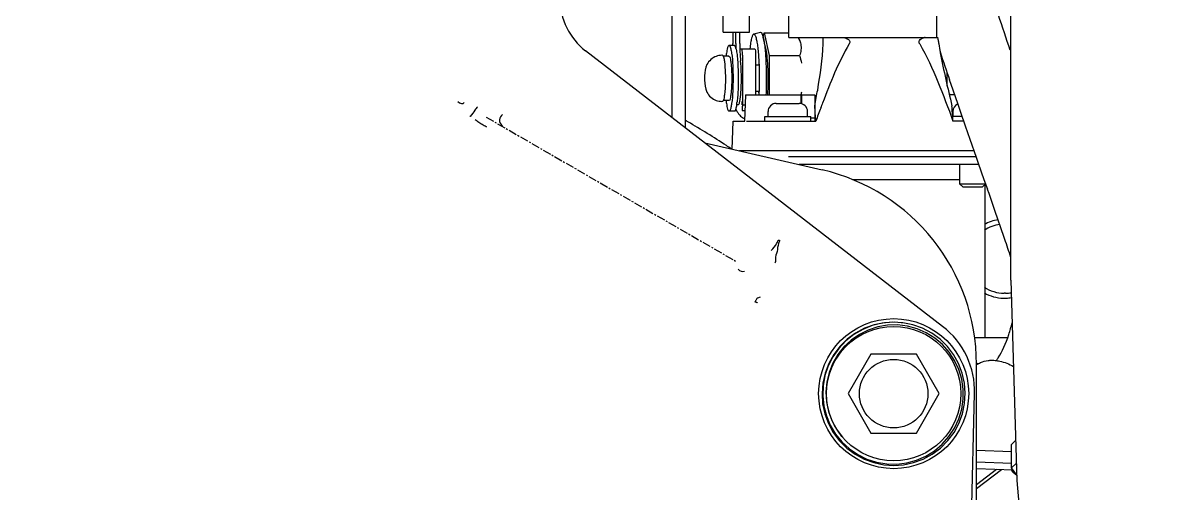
# Model space of a CAD drawing. Header units: metres. Extents: x 27859 to 32645, y 1492 to 8791.
# Drawn here: x 30200.7 to 30376.5, y 4877.4 to 4948.8 of the extents above; entities that cross this region are included whole.
import ezdxf

# ---------------------------------------------------------------- set-up
doc = ezdxf.new("R2010")
doc.units = ezdxf.units.M
doc.linetypes.add('CENTER', pattern=[2, 1.25, -0.25, 0.25, -0.25])
doc.layers.add('E-EQPT', color=190, linetype='Continuous')
doc.layers.add('E-HAT', color=253, linetype='CENTER', lineweight=15)

# ---------------------------------------------------------------- blocks, each defined once
blk = doc.blocks.new('EDG')
at = {"color": 0, "linetype": 'Continuous'}
for p, q in [((527.58, 2713.64, 1), (524.99, 2614.82, 1)), ((518.57, 2627.99, 1), (515.7, 2663.17, 1)), ((524.71, 2645.32, 1), (524.71, 2610.32, 1)), ((520.9, 2626.38, 1), (524.71, 2629.26, 1)), ((519.49, 2597.58, 1), (518.57, 2627.99, 1)), ((521.67, 2626.35, 1), (524.71, 2628.65, 1)), ((518.6, 2627.21, 1), (519.4, 2626.09, 1)), ((518.74, 2627.1, 1), (518.65, 2627.13, 1)), ((519.4, 2626.09, 1), (518.65, 2625.37, 1)), ((518.81, 2627.05, 1), (518.74, 2627.1, 1)), ((518.81, 2627.05, 1), (519.15, 2626.78, 1)), ((519.15, 2626.44, 1), (524.71, 2626.23, 1)), ((519.4, 2626.09, 1), (519.4, 2622.55, 1)), ((535.81, 2625.62, 1), (534.28, 2625.3, 1)), ((537.29, 2625.72, 1), (535.81, 2625.62, 1)), ((538.78, 2625.62, 1), (537.29, 2625.72, 1)), ((540.31, 2625.3, 1), (538.78, 2625.62, 1)), ((524.71, 2625.17, 1), (519.4, 2625.37, 1)), ((531.43, 2624.01, 1), (530.17, 2623.08, 1)), ((532.39, 2624.3, 1), (531.08, 2623.49, 1)), ((532.81, 2624.76, 1), (531.43, 2624.01, 1)), ((533.8, 2624.92, 1), (532.39, 2624.3, 1)), ((534.28, 2625.3, 1), (532.81, 2624.76, 1)), ((535.28, 2625.32, 1), (533.8, 2624.92, 1)), ((536.81, 2625.51, 1), (535.28, 2625.32, 1)), ((538.35, 2625.48, 1), (536.81, 2625.51, 1)), ((539.88, 2625.23, 1), (538.35, 2625.48, 1)), ((541.35, 2624.75, 1), (539.88, 2625.23, 1)), ((541.78, 2624.76, 1), (540.31, 2625.3, 1)), ((542.73, 2624.08, 1), (541.35, 2624.75, 1)), ((543.15, 2624.01, 1), (541.78, 2624.76, 1)), ((544.01, 2623.21, 1), (542.73, 2624.08, 1)), ((544.41, 2623.08, 1), (543.15, 2624.01, 1)), ((519.4, 2622.55, 1), (518.76, 2621.94, 1)), ((524.71, 2623.4, 1), (519.4, 2623.6, 1)), ((529.91, 2622.5, 1), (528.89, 2621.35, 1)), ((530.17, 2623.08, 1), (529.06, 2621.96, 1)), ((531.08, 2623.49, 1), (529.91, 2622.5, 1)), ((545.15, 2622.16, 1), (544.01, 2623.21, 1)), ((545.52, 2621.97, 1), (544.41, 2623.08, 1)), ((546.13, 2620.96, 1), (545.15, 2622.16, 1)), ((528.12, 2620.71, 1), (527.37, 2619.33, 1)), ((528.89, 2621.35, 1), (528.04, 2620.06, 1)), ((529.06, 2621.96, 1), (528.12, 2620.71, 1)), ((533.83, 2620.82, 1), (530.36, 2614.82, 1)), ((540.76, 2620.82, 1), (533.83, 2620.82, 1)), ((544.22, 2614.82, 1), (540.76, 2620.82, 1)), ((545.08, 2621.42, 1), (544.9, 2621.6, 1)), ((545.97, 2620.23, 1), (545.08, 2621.42, 1)), ((546.46, 2620.72, 1), (545.52, 2621.97, 1)), ((546.93, 2619.63, 1), (546.13, 2620.96, 1)), ((547.2, 2619.34, 1), (546.46, 2620.72, 1)), ((527.37, 2619.33, 1), (526.83, 2617.86, 1)), ((527.4, 2618.67, 1), (526.96, 2617.2, 1)), ((528.04, 2620.06, 1), (527.4, 2618.67, 1)), ((546.68, 2618.91, 1), (545.97, 2620.23, 1)), ((547.19, 2617.51, 1), (546.68, 2618.91, 1)), ((547.52, 2618.2, 1), (546.93, 2619.63, 1)), ((547.75, 2617.88, 1), (547.2, 2619.34, 1)), ((526.83, 2617.86, 1), (526.51, 2616.33, 1)), ((526.96, 2617.2, 1), (526.73, 2615.68, 1)), ((547.5, 2616.04, 1), (547.19, 2617.51, 1)), ((547.91, 2616.7, 1), (547.52, 2618.2, 1)), ((548.08, 2616.35, 1), (547.75, 2617.88, 1)), ((526.51, 2616.33, 1), (526.41, 2614.77, 1)), ((526.73, 2615.68, 1), (526.73, 2614.15, 1)), ((547.58, 2614.55, 1), (547.5, 2616.04, 1)), ((548.07, 2615.16, 1), (547.91, 2616.7, 1)), ((548.02, 2613.61, 1), (548.07, 2615.16, 1)), ((548.18, 2614.79, 1), (548.08, 2616.35, 1)), ((526.41, 2614.77, 1), (526.53, 2613.22, 1)), ((526.73, 2614.15, 1), (526.95, 2612.63, 1)), ((530.36, 2614.82, 1), (533.83, 2608.82, 1)), ((540.76, 2608.82, 1), (544.22, 2614.82, 1)), ((547.45, 2613.05, 1), (547.58, 2614.55, 1)), ((547.74, 2612.08, 1), (548.02, 2613.61, 1)), ((548.06, 2613.23, 1), (548.18, 2614.79, 1)), ((526.53, 2613.22, 1), (526.87, 2611.7, 1)), ((526.87, 2611.7, 1), (527.42, 2610.24, 1)), ((526.95, 2612.63, 1), (527.39, 2611.16, 1)), ((546.54, 2610.2, 1), (547.1, 2611.59, 1)), ((547.1, 2611.59, 1), (547.45, 2613.05, 1)), ((547.16, 2610.24, 1), (547.72, 2611.7, 1)), ((547.24, 2610.61, 1), (547.74, 2612.08, 1)), ((547.72, 2611.7, 1), (548.06, 2613.23, 1)), ((527.39, 2611.16, 1), (528.03, 2609.78, 1)), ((527.42, 2610.24, 1), (528.18, 2608.88, 1)), ((545.78, 2608.89, 1), (546.54, 2610.2, 1)), ((546.4, 2608.88, 1), (547.16, 2610.24, 1)), ((546.54, 2609.22, 1), (547.24, 2610.61, 1)), ((528.03, 2609.78, 1), (528.87, 2608.5, 1)), ((528.18, 2608.88, 1), (529.13, 2607.64, 1)), ((528.87, 2608.5, 1), (529.88, 2607.35, 1)), ((533.83, 2608.82, 1), (540.76, 2608.82, 1)), ((544.84, 2607.72, 1), (545.78, 2608.89, 1)), ((545.45, 2607.64, 1), (546.4, 2608.88, 1)), ((545.64, 2607.94, 1), (546.54, 2609.22, 1)), ((519.96, 2606.32, 1), (525.05, 2606.32, 1)), ((523.46, 2583.08, 1), (523.46, 2606.32, 1)), ((529.13, 2607.64, 1), (530.25, 2606.55, 1)), ((529.88, 2607.35, 1), (531.05, 2606.37, 1)), ((530.25, 2606.55, 1), (531.51, 2605.62, 1)), ((531.05, 2606.37, 1), (532.34, 2605.57, 1)), ((542.5, 2605.82, 1), (543.74, 2606.69, 1)), ((543.08, 2605.62, 1), (544.34, 2606.54, 1)), ((543.35, 2605.84, 1), (544.57, 2606.81, 1)), ((543.74, 2606.69, 1), (544.84, 2607.72, 1)), ((544.34, 2606.54, 1), (545.45, 2607.64, 1)), ((544.57, 2606.81, 1), (545.64, 2607.94, 1)), ((529.85, 2604.6, 1), (584.1, 2562.74, 1)), ((531.51, 2605.62, 1), (532.9, 2604.89, 1)), ((532.34, 2605.57, 1), (533.74, 2604.96, 1)), ((532.9, 2604.89, 1), (534.37, 2604.37, 1)), ((533.74, 2604.96, 1), (535.2, 2604.56, 1)), ((535.2, 2604.56, 1), (536.71, 2604.38, 1)), ((538.23, 2604.42, 1), (539.72, 2604.68, 1)), ((539.72, 2604.68, 1), (541.15, 2605.15, 1)), ((540.23, 2604.37, 1), (541.7, 2604.89, 1)), ((540.55, 2604.48, 1), (542, 2605.06, 1)), ((541.15, 2605.15, 1), (542.5, 2605.82, 1)), ((541.7, 2604.89, 1), (543.08, 2605.62, 1)), ((542, 2605.06, 1), (543.35, 2605.84, 1)), ((534.37, 2604.37, 1), (535.91, 2604.06, 1)), ((535.67, 2604.11, 1), (537.15, 2603.98, 1)), ((535.91, 2604.06, 1), (537.47, 2603.98, 1)), ((536.71, 2604.38, 1), (538.23, 2604.42, 1)), ((537.15, 2603.98, 1), (538.7, 2604.06, 1)), ((537.47, 2603.98, 1), (539.03, 2604.12, 1)), ((538.7, 2604.06, 1), (540.23, 2604.37, 1)), ((539.03, 2604.12, 1), (540.55, 2604.48, 1)), ((520.32, 2599.57, 1), (520.51, 2599.57, 1)), ((558.09, 2600.46, 1), (558.08, 2600.45, 1)), ((558.1, 2600.47, 1), (558.09, 2600.46, 1)), ((558.12, 2600.5, 1), (558.1, 2600.47, 1)), ((558.14, 2600.53, 1), (558.12, 2600.5, 1)), ((558.17, 2600.57, 1), (558.14, 2600.53, 1)), ((558.23, 2600.68, 1), (558.17, 2600.57, 1)), ((558.27, 2600.77, 1), (558.23, 2600.68, 1)), ((558.29, 2600.82, 1), (558.27, 2600.77, 1)), ((558.3, 2600.86, 1), (558.29, 2600.82, 1)), ((558.31, 2600.89, 1), (558.3, 2600.86, 1)), ((558.31, 2600.91, 1), (558.31, 2600.89, 1)), ((519.49, 2597.58, 1), (519.49, 2501.58, 1)), ((520.41, 2591.38, 1), (521.1, 2589.35, 1)), ((521.1, 2589.35, 1), (521.35, 2588.63, 1)), ((523.01, 2583.83, 1), (523.52, 2582.35, 1)), ((523.3, 2582.92, 1), (523.8, 2583.42, 1)), ((526.8, 2583.42, 1), (523.81, 2583.42, 1)), ((527.3, 2582.92, 1), (526.8, 2583.42, 1)), ((527.3, 2582.92, 1), (523.33, 2582.92, 1)), ((523.52, 2582.35, 1), (524.4, 2579.83, 1)), ((527.3, 2580.02, 1), (527.3, 2582.92, 1)), ((527.3, 2582.32, 1), (543.5, 2582.32, 1)), ((524.39, 2580.02, 1), (551.63, 2580.02, 1)), ((566, 2576.71, 1), (548.18, 2580.82, 1)), ((524.4, 2579.83, 1), (524.71, 2578.95, 1)), ((524.71, 2578.95, 1), (525.67, 2576.19, 1)), ((524.75, 2578.82, 1), (553.27, 2578.82, 1)), ((525.07, 2577.92, 1), (560.73, 2577.92, 1)), ((561.82, 2577.72, 1), (561.67, 2573.42, 1)), ((525.67, 2576.19, 1), (526.37, 2574.17, 1)), ((526.37, 2574.17, 1), (527.08, 2572.13, 1)), ((526.63, 2573.42, 1), (528.28, 2573.42, 1)), ((559.63, 2573.42, 1), (549.12, 2573.42, 1)), ((549.28, 2571.09, 1), (549.28, 2573.42, 1)), ((549.88, 2572.92, 1), (549.28, 2572.92, 1)), ((549.88, 2573.42, 1), (549.88, 2572.72, 1)), ((556.88, 2573.42, 1), (556.88, 2572.72, 1)), ((559.79, 2569.42, 1), (559.93, 2573.42, 1)), ((561.5, 2573.42, 1), (559.9, 2573.42, 1)), ((561.67, 2573.42, 1), (561.52, 2573.42, 1)), ((568.99, 2544.41, 1), (568.99, 2574.4, 1)), ((526.87, 2572.72, 1), (528.3, 2572.72, 1)), ((527.08, 2572.13, 1), (527.51, 2570.88, 1)), ((528.3, 2571.97, 1), (528.3, 2572.72, 1)), ((528.32, 2572.72, 1), (528.36, 2572.21, 1)), ((556.88, 2572.72, 1), (549.88, 2572.72, 1)), ((550.38, 2572.72, 1), (550.38, 2571.97, 1)), ((556.38, 2572.72, 1), (556.38, 2571.97, 1)), ((560.32, 2571.82, 1), (559.98, 2571.82, 1)), ((561.43, 2571.82, 1), (561.17, 2571.82, 1)), ((561.51, 2571.92, 1), (562.31, 2571.92, 1)), ((570.99, 2553.53, 1), (570.99, 2572.86, 1)), ((527.51, 2570.88, 1), (528.26, 2568.71, 1)), ((528.01, 2569.42, 1), (528.83, 2569.42, 1)), ((528.87, 2569.25, 1), (528.76, 2569.42, 1)), ((549.27, 2569.42, 1), (549.27, 2571.09, 1)), ((559.79, 2569.42, 1), (549.27, 2569.42, 1)), ((551.26, 2570.8, 1), (551.26, 2569.42, 1)), ((551.42, 2569.42, 1), (551.42, 2570.72, 1)), ((555.13, 2570.72, 1), (551.63, 2570.72, 1)), ((556.21, 2563.46, 1), (556.21, 2569.42, 1)), ((558.27, 2563.42, 1), (558.27, 2569.42, 1)), ((560.25, 2570.92, 1), (559.84, 2570.92, 1)), ((560.25, 2563.42, 1), (560.25, 2570.92, 1)), ((560.32, 2570.92, 1), (560.32, 2570.42, 1)), ((560.92, 2570.92, 1), (561.15, 2570.92, 1)), ((562.31, 2570.3, 1), (563.22, 2570.3, 1)), ((563.3, 2570.42, 1), (563.4, 2570.42, 1)), ((528.26, 2568.71, 1), (528.8, 2567.14, 1)), ((529.14, 2568.07, 1), (529.14, 2566.15, 1)), ((557.75, 2568.92, 1), (558.27, 2568.92, 1)), ((557.75, 2564.92, 1), (558.27, 2564.92, 1)), ((556.21, 2563.46, 1), (551.58, 2563.46, 1)), ((556.95, 2560, 1), (556.21, 2563.46, 1)), ((556.67, 2562.55, 1), (557.1, 2560.73, 1)), ((560.66, 2562.42, 1), (558.39, 2562.42, 1)), ((562.31, 2563.55, 1), (563.22, 2563.55, 1)), ((563.3, 2563.42, 1), (563.4, 2563.42, 1)), ((519.75, 2562.22, 1), (519.49, 2562.22, 1)), ((553.21, 2560.72, 1), (530.55, 2560.72, 1)), ((530.72, 2560.72, 1), (530.72, 2545.22, 1)), ((547.98, 2561.19, 1), (547.99, 2560.72, 1)), ((551.8, 2560.76, 1), (551.63, 2561.06, 1)), ((553.21, 2560.72, 1), (553.21, 2532.72, 1)), ((557.1, 2560.73, 1), (556.95, 2560, 1)), ((560.67, 2561.63, 1), (560.67, 2559.92, 1)), ((561.27, 2561.63, 1), (561.27, 2559.92, 1)), ((561.51, 2561.92, 1), (562.31, 2561.92, 1)), ((561.75, 2559.92, 1), (561.75, 2561.63, 1)), ((556.95, 2560, 1), (553.21, 2560, 1)), ((557.5, 2559.92, 1), (557.53, 2559.93, 1)), ((557.53, 2559.93, 1), (558.56, 2560.21, 1)), ((558.53, 2560.2, 1), (558.56, 2560.21, 1)), ((561.27, 2559.92, 1), (559.21, 2559.92, 1)), ((559.21, 2559.92, 1), (559.21, 2539.92, 1)), ((563.21, 2559.92, 1), (561.27, 2559.92, 1)), ((563.21, 2559.92, 1), (563.21, 2542.82, 1))]:
    blk.add_line(p, q, dxfattribs=at)
at = {"color": 0, "linetype": 'CENTER'}
blk.add_line((599.19, 2572.81, 1), (561.31, 2594.68, 1), dxfattribs=at)
at = {"color": 0, "linetype": 'Continuous'}
for radius in [11.4, 10.2, 5.2]:
    blk.add_circle((537.29, 2614.82, 1), radius, dxfattribs=at)
for centre, radius, start, end in [((537.49, 2614.5, 1), 12.5, 178.5, 232.3458), ((522.55, 2613.6, 1), 3.82, 299.4302, 301.2923), ((525.66, 2613.05, 1), 3.03, 246.3528, 246.6277), ((525.6, 2612.91, 1), 2.87, 246.5817, 252.2445), ((522.57, 2613.57, 1), 3.79, 301.2912, 304.5268), ((554.99, 2610.32, 1), 30.28, 180, 257), ((520.52, 2594.37, 1), 5.95, 93.1645, 100.886), ((520.32, 2594.36, 1), 5.21, 90.0299, 99.9066), ((520.52, 2594.49, 1), 5.84, 90.0043, 93.1533), ((520.51, 2594.51, 1), 5.81, 88.8304, 89.9994), ((1411.12, 2895.52, 1), 941.21, 198.67661, 198.85273), ((2242.55, 3181.25, 1), 1820.36, 198.99897, 199.15884), ((847.93, 2592.97, 1), 320.25, 183.4987, 183.6245), ((365.83, 2640.24, 1), 195.09, 339.345, 339.9721), ((806.6, 2589.06, 1), 257.95, 183.4747, 183.9947), ((558.52, 2570.44, 1), 2.99, 54.0839, 62.0576), ((527.05, 2571.97, 1), 1.25, 292.5662, 0), ((751.32, 2586.72, 1), 223.43, 183.7238, 184.013), ((394.52, 2629.46, 1), 164.45, 339.0508, 339.3329), ((551.63, 2571.97, 1), 1.25, 180, 270), ((555.13, 2571.97, 1), 1.25, 270, 0), ((558.52, 2570.44, 1), 2.99, 40.7332, 54.0467), ((558.51, 2570.43, 1), 3, 36.6451, 40.7126), ((558.5, 2570.43, 1), 3.01, 27.5072, 36.649), ((558.5, 2570.43, 1), 3.01, 21.5124, 27.4839), ((374.46, 2533.17, 1), 158.58, 10.8556, 13.8355), ((565.05, 2566.4, 1), 14.04, 167.5648, 168.2495), ((573.48, 2568.96, 1), 12.49, 171.4615, 173.0724), ((570.66, 2569.38, 1), 9.64, 170.6119, 171.4251), ((549.62, 2568.87, 1), 13.22, 6.7141, 8.2186), ((546.94, 2568.54, 1), 15.91, 6.5204, 6.7544), ((564.39, 2566.54, 1), 13.37, 168.245, 169.5202), ((-471.44, 2224.2, 1), 1057.4, 18.6898, 18.92474), ((555.55, 2566.92, 1), 10.47, 357.9102, 1.5487), ((-357.24, 2263.03, 1), 926.62, 18.51342, 18.86235), ((387.36, 2535.66, 1), 145.43, 10.3065, 10.8495), ((565.09, 2563.39, 1), 3.96, 193.0992, 194.3063), ((564.5, 2563.24, 1), 3.36, 194.322, 195.0023), ((529, 2561.64, 1), 32.27, 359.9944, 1.308), ((549.62, 2564.98, 1), 13.22, 351.7814, 353.2859), ((546.94, 2565.31, 1), 15.91, 353.2456, 353.4796), ((577.99, 2554.82, 1), 10, 0, 52.3458), ((400.8, 2538.11, 1), 131.77, 10.0372, 10.3046), ((426.82, 2542.71, 1), 105.36, 9.8469, 10.0391), ((532.49, 2561.95, 1), 1.23, 269.9691, 282.9972), ((594.51, 2561.63, 1), 32.76, 179.4899, 180.0002)]:
    blk.add_arc(centre, radius, start, end, dxfattribs=at)
for points, knots in [([(519.15, 2626.78, 1), (519.18, 2626.76, 1), (519.28, 2626.67, 1), (519.33, 2626.53, 1), (519.35, 2626.43, 1)], [0, 0, 0, 0, 0.26199, 1, 1, 1, 1]), ([(519.15, 2626.78, 1), (519.17, 2626.77, 1), (519.24, 2626.67, 1), (519.23, 2626.54, 1), (519.22, 2626.45, 1)], [0, 0, 0, 0, 0.193457, 1, 1, 1, 1]), ([(521.88, 2609.77, 1), (521.65, 2609.79, 1), (520.67, 2609.94, 1), (519.74, 2610.32, 1), (519.09, 2610.69, 1)], [0, 0, 0, 0, 0.238082, 1, 1, 1, 1]), ([(521.7, 2609.8, 1), (521.6, 2609.66, 1), (520.88, 2608.6, 1), (520.01, 2606.73, 1), (519.44, 2604.66, 1), (519.3, 2604.04, 1)], [0, 0, 0, 0, 0.100081, 0.738054, 1, 1, 1, 1]), ([(522.93, 2609.79, 1), (522.85, 2609.77, 1), (522.5, 2609.74, 1), (522.15, 2609.74, 1), (521.88, 2609.77, 1)], [0, 0, 0, 0, 0.245943, 1, 1, 1, 1]), ([(524.43, 2610.27, 1), (524.31, 2610.21, 1), (523.84, 2609.97, 1), (523.33, 2609.84, 1), (522.93, 2609.79, 1)], [0, 0, 0, 0, 0.247004, 1, 1, 1, 1]), ([(558.12, 2600.94, 1), (558.11, 2600.95, 1), (558.07, 2600.97, 1), (558.03, 2600.99, 1), (558.01, 2601, 1)], [0, 0, 0, 0, 0.472132, 1, 1, 1, 1]), ([(557.59, 2600.15, 1), (557.67, 2600.18, 1), (557.85, 2600.26, 1), (558.02, 2600.35, 1), (558.11, 2600.42, 1)], [0, 0, 0, 0, 0.419942, 1, 1, 1, 1]), ([(558.24, 2600.85, 1), (558.23, 2600.86, 1), (558.19, 2600.9, 1), (558.15, 2600.93, 1), (558.12, 2600.94, 1)], [0, 0, 0, 0, 0.456451, 1, 1, 1, 1]), ([(554.66, 2591.48, 1), (554.6, 2591.65, 1), (554.92, 2592.24, 1), (554.93, 2593.27, 1), (555.36, 2594.12, 1), (555.2, 2594.9, 1), (555.36, 2594.99, 1)], [0, 0, 0, 0, 0.155146, 0.499573, 0.846169, 1, 1, 1, 1]), ([(555.88, 2593.06, 1), (555.61, 2592.69, 1), (555.1, 2592.41, 1), (554.86, 2591.43, 1), (554.66, 2591.48, 1)], [0, 0, 0, 0, 0.687607, 1, 1, 1, 1]), ([(561.93, 2577.64, 1), (562.19, 2577.47, 1), (564.36, 2576.04, 1), (566.72, 2574.59, 1), (568.84, 2573.35, 1), (568.99, 2573.26, 1)], [0, 0, 0, 0, 0.111669, 0.938281, 1, 1, 1, 1]), ([(533.34, 2561.69, 1), (532.26, 2563.52, 1), (530.53, 2567.44, 1), (529.01, 2571.42, 1), (528.28, 2573.42, 1)], [0, 0, 0, 0, 0.499595, 1, 1, 1, 1]), ([(596.71, 2572.4, 1), (596.98, 2572.57, 1), (597.4, 2573.22, 1), (597.01, 2573.94, 1), (596.71, 2574.11, 1)], [0, 0, 0, 0, 0.476939, 1, 1, 1, 1]), ([(599.08, 2574.35, 1), (599.18, 2574.3, 1), (599.37, 2574.2, 1), (599.56, 2574.09, 1), (599.66, 2574.03, 1)], [0, 0, 0, 0, 0.483426, 1, 1, 1, 1]), ([(599.66, 2574.03, 1), (599.77, 2573.97, 1), (600, 2573.84, 1), (600.22, 2573.7, 1), (600.33, 2573.63, 1)], [0, 0, 0, 0, 0.486827, 1, 1, 1, 1]), ([(600.33, 2573.63, 1), (600.42, 2573.57, 1), (600.59, 2573.44, 1), (600.76, 2573.31, 1), (600.85, 2573.24, 1)], [0, 0, 0, 0, 0.491294, 1, 1, 1, 1]), ([(560.25, 2570.92, 1), (560.26, 2570.98, 1), (560.31, 2571.27, 1), (560.32, 2571.57, 1), (560.32, 2571.82, 1)], [0, 0, 0, 0, 0.177144, 1, 1, 1, 1]), ([(561.15, 2570.95, 1), (561.17, 2571.07, 1), (561.24, 2571.38, 1), (561.29, 2571.73, 1), (561.43, 2571.88, 1)], [0, 0, 0, 0, 0.356356, 1, 1, 1, 1]), ([(561.43, 2571.88, 1), (561.45, 2571.9, 1), (561.47, 2571.92, 1), (561.5, 2571.92, 1), (561.51, 2571.92, 1)], [0, 0, 0, 0, 0.551384, 1, 1, 1, 1]), ([(561.91, 2570.75, 1), (561.93, 2570.84, 1), (561.97, 2571.14, 1), (562.03, 2571.43, 1), (562.1, 2571.62, 1)], [0, 0, 0, 0, 0.302705, 1, 1, 1, 1]), ([(562.1, 2571.62, 1), (562.11, 2571.67, 1), (562.15, 2571.77, 1), (562.23, 2571.92, 1), (562.31, 2571.92, 1)], [0, 0, 0, 0, 0.37708, 1, 1, 1, 1]), ([(562.7, 2570.75, 1), (562.65, 2571.05, 1), (562.59, 2571.38, 1), (562.43, 2571.92, 1), (562.31, 2571.92, 1)], [0, 0, 0, 0, 0.707678, 1, 1, 1, 1]), ([(600.54, 2571.24, 1), (600.66, 2571.41, 1), (601.02, 2571.89, 1), (601.36, 2572.4, 1), (601.64, 2572.69, 1)], [0, 0, 0, 0, 0.33847, 1, 1, 1, 1]), ([(601.64, 2572.69, 1), (601.64, 2572.7, 1), (601.65, 2572.71, 1), (601.67, 2572.72, 1), (601.67, 2572.73, 1)], [0, 0, 0, 0, 0.65766, 1, 1, 1, 1]), ([(549.28, 2571.09, 1), (549.12, 2570.29, 1), (548.56, 2567.18, 1), (548.08, 2564.04, 1), (547.99, 2561.69, 1)], [0, 0, 0, 0, 0.256954, 1, 1, 1, 1]), ([(556.43, 2569.43, 1), (556.38, 2568.8, 1), (556.33, 2567.51, 1), (556.35, 2565.63, 1), (556.44, 2564.15, 1), (556.56, 2563.15, 1), (556.63, 2562.73, 1), (556.67, 2562.55, 1)], [0, 0, 0, 0, 0.273169, 0.560785, 0.816597, 0.919452, 1, 1, 1, 1]), ([(557.11, 2560.7, 1), (557.05, 2560.93, 1), (556.96, 2561.45, 1), (556.8, 2562.69, 1), (556.68, 2564.54, 1), (556.63, 2566.93, 1), (556.66, 2568.6, 1), (556.7, 2569.43, 1)], [0, 0, 0, 0, 0.079773, 0.18, 0.428718, 0.714407, 1, 1, 1, 1]), ([(558.16, 2560.95, 1), (558.11, 2561.17, 1), (558.02, 2561.67, 1), (557.86, 2562.88, 1), (557.74, 2564.68, 1), (557.7, 2567.01, 1), (557.73, 2568.62, 1), (557.77, 2569.43, 1)], [0, 0, 0, 0, 0.079813, 0.180252, 0.429583, 0.715465, 1, 1, 1, 1]), ([(560.68, 2570.42, 1), (560.48, 2569.5, 1), (560.41, 2567.43, 1), (560.43, 2565.38, 1), (560.55, 2564.28, 1)], [0, 0, 0, 0, 0.459304, 1, 1, 1, 1]), ([(560.92, 2570.92, 1), (560.89, 2570.92, 1), (560.73, 2570.8, 1), (560.72, 2570.59, 1), (560.68, 2570.42, 1)], [0, 0, 0, 0, 0.121656, 1, 1, 1, 1]), ([(560.97, 2564.68, 1), (560.89, 2565.92, 1), (560.88, 2567.54, 1), (560.96, 2569.16, 1), (560.99, 2569.55, 1)], [0, 0, 0, 0, 0.762264, 1, 1, 1, 1]), ([(562.31, 2563.55, 1), (562.2, 2563.55, 1), (562.1, 2564.02, 1), (561.99, 2564.61, 1), (561.91, 2565.71, 1), (561.88, 2566.92, 1), (561.91, 2568.14, 1), (561.99, 2569.23, 1), (562.1, 2569.83, 1), (562.2, 2570.3, 1), (562.31, 2570.3, 1)], [0, 0, 0, 0, 0.04385, 0.152086, 0.31197, 0.5, 0.68803, 0.847914, 0.95615, 1, 1, 1, 1]), ([(563, 2564.45, 1), (562.95, 2564.83, 1), (562.83, 2566.47, 1), (562.84, 2568.14, 1), (563, 2569.4, 1)], [0, 0, 0, 0, 0.229935, 1, 1, 1, 1]), ([(563, 2569.4, 1), (563.01, 2569.51, 1), (563.06, 2569.84, 1), (563.1, 2570.18, 1), (563.22, 2570.36, 1)], [0, 0, 0, 0, 0.34819, 1, 1, 1, 1]), ([(563.22, 2570.36, 1), (563.22, 2570.37, 1), (563.23, 2570.38, 1), (563.24, 2570.39, 1), (563.24, 2570.39, 1)], [0, 0, 0, 0, 0.524613, 1, 1, 1, 1]), ([(563.24, 2570.39, 1), (563.25, 2570.4, 1), (563.27, 2570.42, 1), (563.29, 2570.42, 1), (563.3, 2570.42, 1)], [0, 0, 0, 0, 0.555662, 1, 1, 1, 1]), ([(566.01, 2567.21, 1), (566, 2567.81, 1), (565.89, 2569.11, 1), (564.84, 2570.07, 1), (564.24, 2570.28, 1)], [0, 0, 0, 0, 0.485941, 1, 1, 1, 1]), ([(557.82, 2568.93, 1), (557.81, 2568.96, 1), (557.8, 2569.08, 1), (557.78, 2569.2, 1), (557.77, 2569.29, 1)], [0, 0, 0, 0, 0.266808, 1, 1, 1, 1]), ([(564.27, 2563.58, 1), (564.85, 2563.79, 1), (565.86, 2564.71, 1), (565.99, 2565.96, 1), (566.01, 2566.54, 1)], [0, 0, 0, 0, 0.515222, 1, 1, 1, 1]), ([(557.77, 2564.56, 1), (557.77, 2564.59, 1), (557.79, 2564.71, 1), (557.81, 2564.83, 1), (557.82, 2564.92, 1)], [0, 0, 0, 0, 0.232747, 1, 1, 1, 1]), ([(560.66, 2562.42, 1), (560.66, 2562.59, 1), (560.64, 2563.21, 1), (560.6, 2563.83, 1), (560.55, 2564.28, 1)], [0, 0, 0, 0, 0.271901, 1, 1, 1, 1]), ([(561.09, 2563.32, 1), (561.08, 2563.42, 1), (561.02, 2563.87, 1), (560.99, 2564.33, 1), (560.97, 2564.68, 1)], [0, 0, 0, 0, 0.226334, 1, 1, 1, 1]), ([(563.13, 2563.69, 1), (563.12, 2563.74, 1), (563.06, 2563.99, 1), (563.02, 2564.24, 1), (563, 2564.45, 1)], [0, 0, 0, 0, 0.196647, 1, 1, 1, 1]), ([(551.42, 2561.73, 1), (551.36, 2562.01, 1), (551.33, 2562.61, 1), (551.48, 2563.18, 1), (551.58, 2563.46, 1)], [0, 0, 0, 0, 0.498547, 1, 1, 1, 1]), ([(558.39, 2562.42, 1), (558.29, 2562.42, 1), (558.33, 2562.96, 1), (558.27, 2563.19, 1), (558.27, 2563.42, 1)], [0, 0, 0, 0, 0.301296, 1, 1, 1, 1]), ([(558.56, 2560.21, 1), (558.59, 2560.22, 1), (558.66, 2560.27, 1), (558.78, 2560.48, 1), (558.91, 2560.9, 1), (559.04, 2561.58, 1), (559.11, 2562.12, 1), (559.14, 2562.42, 1)], [0, 0, 0, 0, 0.042626, 0.105876, 0.306992, 0.60815, 1, 1, 1, 1]), ([(560.25, 2563.42, 1), (560.25, 2563.19, 1), (560.31, 2562.96, 1), (560.27, 2562.42, 1), (560.37, 2562.42, 1)], [0, 0, 0, 0, 0.698704, 1, 1, 1, 1]), ([(561.26, 2562.37, 1), (561.28, 2562.31, 1), (561.33, 2562.16, 1), (561.4, 2561.92, 1), (561.51, 2561.92, 1)], [0, 0, 0, 0, 0.39, 1, 1, 1, 1]), ([(562.1, 2562.23, 1), (562.08, 2562.28, 1), (562, 2562.57, 1), (561.95, 2562.86, 1), (561.91, 2563.09, 1)], [0, 0, 0, 0, 0.196048, 1, 1, 1, 1]), ([(562.31, 2561.92, 1), (562.43, 2561.92, 1), (562.59, 2562.47, 1), (562.65, 2562.8, 1), (562.7, 2563.09, 1)], [0, 0, 0, 0, 0.292322, 1, 1, 1, 1]), ([(563.22, 2563.48, 1), (563.2, 2563.51, 1), (563.17, 2563.58, 1), (563.15, 2563.65, 1), (563.13, 2563.69, 1)], [0, 0, 0, 0, 0.426464, 1, 1, 1, 1]), ([(563.3, 2563.42, 1), (563.28, 2563.42, 1), (563.25, 2563.44, 1), (563.23, 2563.47, 1), (563.22, 2563.48, 1)], [0, 0, 0, 0, 0.414367, 1, 1, 1, 1]), ([(545.15, 2560.72, 1), (544.87, 2560.72, 1), (544.45, 2560.81, 1), (543.92, 2561.17, 1), (543.95, 2561.55, 1), (544.04, 2561.69, 1)], [0, 0, 0, 0, 0.475319, 0.724787, 1, 1, 1, 1]), ([(551.63, 2561.06, 1), (551.58, 2561.15, 1), (551.5, 2561.37, 1), (551.45, 2561.59, 1), (551.42, 2561.73, 1)], [0, 0, 0, 0, 0.410612, 1, 1, 1, 1]), ([(551.79, 2560.77, 1), (551.75, 2560.85, 1), (551.59, 2561.15, 1), (551.47, 2561.48, 1), (551.42, 2561.73, 1)], [0, 0, 0, 0, 0.260243, 1, 1, 1, 1]), ([(557.5, 2559.92, 1), (557.46, 2559.92, 1), (557.4, 2559.96, 1), (557.34, 2560.04, 1), (557.27, 2560.17, 1), (557.19, 2560.39, 1), (557.13, 2560.59, 1), (557.11, 2560.7, 1)], [0, 0, 0, 0, 0.124746, 0.212788, 0.32278, 0.613393, 1, 1, 1, 1]), ([(558.53, 2560.2, 1), (558.5, 2560.2, 1), (558.44, 2560.24, 1), (558.38, 2560.31, 1), (558.31, 2560.44, 1), (558.23, 2560.65, 1), (558.18, 2560.84, 1), (558.16, 2560.95, 1)], [0, 0, 0, 0, 0.124746, 0.212788, 0.32278, 0.613393, 1, 1, 1, 1]), ([(562.31, 2561.92, 1), (562.23, 2561.92, 1), (562.15, 2562.08, 1), (562.11, 2562.18, 1), (562.1, 2562.23, 1)], [0, 0, 0, 0, 0.62292, 1, 1, 1, 1])]:
    blk.add_open_spline(points, degree=3, knots=knots, dxfattribs=at)
for points in [[(523.5, 2598.63, 1), (522.65, 2599.23, 1), (521.56, 2599.57, 1), (520.51, 2599.57, 1)], [(523.51, 2599.51, 1), (522.65, 2600.01, 1), (521.63, 2600.3, 1), (520.63, 2600.32, 1)], [(560.94, 2595.92, 1), (560.71, 2596.18, 1), (560.29, 2596.3, 1), (559.95, 2596.22, 1)], [(521.17, 2589.12, 1), (522, 2589.22, 1), (522.82, 2589.54, 1), (523.5, 2590.02, 1)], [(521.42, 2588.39, 1), (522.15, 2588.51, 1), (522.87, 2588.76, 1), (523.51, 2589.14, 1)], [(544.04, 2561.69, 1), (545.72, 2564.51, 1), (546.92, 2567.6, 1), (548.09, 2570.67, 1)], [(560.99, 2569.55, 1), (561.02, 2569.86, 1), (561.04, 2570.16, 1), (561.08, 2570.47, 1)], [(561.91, 2563.09, 1), (561.73, 2564.36, 1), (561.66, 2566.92, 1), (561.73, 2569.49, 1), (561.91, 2570.75, 1)], [(564.24, 2570.28, 1), (563.97, 2570.37, 1), (563.68, 2570.42, 1), (563.4, 2570.42, 1)], [(603.5, 2570.46, 1), (603.25, 2570.67, 1), (602.6, 2570.91, 1), (602.55, 2570.6, 1)], [(551.58, 2563.46, 1), (551.48, 2563.83, 1), (551.38, 2564.21, 1), (551.3, 2564.59, 1)], [(560.67, 2561.63, 1), (560.67, 2561.89, 1), (560.67, 2562.15, 1), (560.66, 2562.41, 1)], [(561.23, 2562.49, 1), (561.17, 2562.77, 1), (561.12, 2563.04, 1), (561.09, 2563.32, 1)], [(563.4, 2563.42, 1), (563.69, 2563.42, 1), (563.99, 2563.48, 1), (564.27, 2563.58, 1)], [(533.37, 2561.15, 1), (533.25, 2560.94, 1), (533, 2560.81, 1), (532.77, 2560.76, 1)], [(533.34, 2561.69, 1), (533.43, 2561.53, 1), (533.47, 2561.3, 1), (533.37, 2561.15, 1)], [(547.99, 2561.69, 1), (547.98, 2561.52, 1), (547.98, 2561.35, 1), (547.98, 2561.18, 1)]]:
    blk.add_open_spline(points, degree=3, dxfattribs=at)

msp = doc.modelspace()

# ---------------------------------------------------------------- hatches: boundary and pattern name
at = {"layer": 'E-HAT', "linetype": 'Continuous'}
h = msp.add_hatch(dxfattribs=at)
h.set_pattern_fill('AR-CONC', color=8, scale=40, angle=90)
h.set_pattern_definition([(140, (30868.3, 2757.35), (25.101, 286.904), [30, -330]), (85, (30868.3, 2757.35), (-300.877, -55.5), [24, -264]), (190.4514, (30870.4, 2781.26), (-275.776, 231.404), [25.496, -280.457]), (136.184, (30788.3, 2757.35), (66.208, 426.897), [45, -495]), (186.636, (30793.8, 2792.93), (-389.647, 373.865), [38.244, -420.686]), (81.184, (30788.3, 2757.35), (-389.647, 373.865), [36, -396]), (111, (30808.3, 2797.35), (161.0476, 238.763), [30, -330]), (56, (30808.3, 2797.35), (-290.06, 97.326), [24, -264]), (161.4514, (30821.72, 2817.25), (-129.012, 336.089), [25.496, -280.457]), (127.5, (30868.3, 2757.35), (-133.1575, 4.864), [0, -260.8, 0, -268, 0, -265]), (97.5, (30868.3, 2757.35), (-157.7647, 105.2278), [0, -152.8, 0, -254.8, 0, -101]), (57.5, (30868.3, 2668.15), (9.022, 213.529), [0, -100, 0, -312, 0, -414]), (47.5, (30868.3, 2628.15), (-40.042, 233.2745), [0, -130, 0, -207.2, 0, -294])])
h.paths.add_polyline_path([(32053.3, 1585.35), (28053.3, 1585.35), (28053.3, 2085.35), (28638.3, 2085.35), (28638.3, 8185.35), (28053.3, 8185.35), (28053.3, 8685.35), (32053.3, 8685.35), (32053.3, 8185.35), (31468.3, 8185.35), (31468.3, 2085.35), (32053.3, 2085.35)])

# ---------------------------------------------------------------- next in the draw order: wipeouts: each hides what was drawn before it
msp.add_wipeout([(30870.3, 2757.35), (29240.32, 2757.35), (29240.32, 7507.34), (30870.3, 7507.34)]).translate(0, 0, -732205.32).dxf.layer = 'E-EQPT'

# ---------------------------------------------------------------- next in the draw order: block references
at = {"layer": 'E-EQPT', "rotation": 180}
msp.add_blockref('EDG', (30870.3, 7507.34, -732206.32), dxfattribs=at)

doc.saveas('drawing.dxf')
